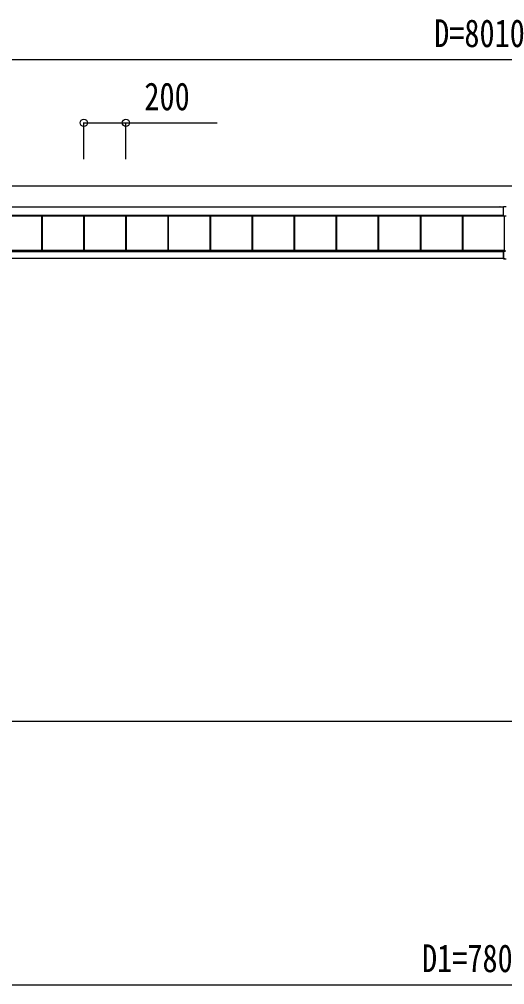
# Model space of a CAD drawing. Units: millimetres, scale not verified. Extents: x -16820 to 16820, y -11880 to 11880.
# Drawn here: x -11424 to -9115, y -9200 to -4615 of the extents above; entities that cross this region are included whole.
import ezdxf
from ezdxf.enums import TextEntityAlignment as Align

# ---------------------------------------------------------------- set-up
doc = ezdxf.new("R2010")
doc.units = ezdxf.units.MM
doc.header["$LTSCALE"] = 60
doc.layers.add('0-4_YKK_A1', color=4, linetype='Continuous')
doc.layers.add('0-5_YKK_D', color=6, linetype='Continuous')
doc.styles.add('ＭＳ ゴシック', font='')
doc.styles.get('ＭＳ ゴシック').set_extended_font_data('MS Gothic')

msp = doc.modelspace()

# ---------------------------------------------------------------- linework, layer by layer
at = {"layer": '0-4_YKK_A1'}
for p, q in [((-9120.92, -5507.25), (-13113.42, -5507.25)), ((-9120.92, -5546.91), (-13113.42, -5546.91)), ((-9120.92, -5547.42), (-13113.42, -5547.42)), ((-13113.42, -5547.56), (-9120.92, -5547.56)), ((-9120.92, -5547.56), (-13113.42, -5547.56)), ((-11316.42, -5713.65), (-11316.42, -5547.56)), ((-11313.82, -5713.65), (-11313.82, -5547.56)), ((-11313.42, -5713.65), (-11313.42, -5547.56)), ((-11116.42, -5713.65), (-11116.42, -5547.56)), ((-11113.82, -5713.65), (-11113.82, -5547.56)), ((-11113.42, -5713.65), (-11113.42, -5547.56)), ((-10916.42, -5713.65), (-10916.42, -5547.56)), ((-10913.82, -5713.65), (-10913.82, -5547.56)), ((-10913.42, -5713.65), (-10913.42, -5547.56)), ((-10716.42, -5713.65), (-10716.42, -5547.56)), ((-10713.82, -5713.65), (-10713.82, -5547.56)), ((-10713.42, -5713.65), (-10713.42, -5547.56)), ((-10516.42, -5713.65), (-10516.42, -5547.56)), ((-10513.82, -5713.65), (-10513.82, -5547.56)), ((-10513.42, -5713.65), (-10513.42, -5547.56)), ((-10316.42, -5713.65), (-10316.42, -5547.56)), ((-10313.82, -5713.65), (-10313.82, -5547.56)), ((-10313.42, -5713.65), (-10313.42, -5547.56)), ((-10116.42, -5713.65), (-10116.42, -5547.56)), ((-10113.82, -5713.65), (-10113.82, -5547.56)), ((-10113.42, -5713.65), (-10113.42, -5547.56)), ((-9916.42, -5713.65), (-9916.42, -5547.56)), ((-9913.82, -5713.65), (-9913.82, -5547.56)), ((-9913.42, -5713.65), (-9913.42, -5547.56)), ((-9716.42, -5713.65), (-9716.42, -5547.56)), ((-9713.82, -5713.65), (-9713.82, -5547.56)), ((-9713.42, -5713.65), (-9713.42, -5547.56)), ((-9516.42, -5713.65), (-9516.42, -5547.56)), ((-9513.82, -5713.65), (-9513.82, -5547.56)), ((-9513.42, -5713.65), (-9513.42, -5547.56)), ((-9316.42, -5713.65), (-9316.42, -5547.56)), ((-9313.82, -5713.65), (-9313.82, -5547.56)), ((-9313.42, -5713.65), (-9313.42, -5547.56)), ((-9139.22, -5507.19), (-9139.22, -5505.19)), ((-9139.22, -5507.19), (-9139.22, -5507.25)), ((-9137.22, -5505.12), (-9120.92, -5505.12)), ((-9137.22, -5505.12), (-9137.22, -5507.12)), ((-9120.92, -5507.12), (-9137.22, -5507.12)), ((-9108.92, -5504.88), (-9120.92, -5504.88)), ((-9120.92, -5504.88), (-9120.92, -5505.84)), ((-9120.92, -5549.32), (-9120.92, -5505.84)), ((-9108.92, -5505.84), (-9120.92, -5505.84)), ((-9120.92, -5549.32), (-9120.92, -5549.84)), ((-9120.92, -5549.84), (-9120.92, -5550.1)), ((-9108.92, -5550.1), (-9120.92, -5550.1)), ((-9116.42, -5714.16), (-9116.42, -5550.1)), ((-9117.42, -5713.65), (-12964.92, -5713.65)), ((-12964.92, -5715.65), (-9118.92, -5715.65)), ((-9120.92, -5718.52), (-12964.92, -5718.52)), ((-9120.92, -5752.22), (-9120.92, -5716)), ((-9120.64, -5716.3), (-9120.64, -5752.22)), ((-9114.92, -5716.3), (-9120.64, -5716.3)), ((-9118.92, -5716), (-9118.92, -5715.7)), ((-9118.92, -5715.7), (-9110.92, -5715.7)), ((-9117.42, -5713.65), (-9117.42, -5713.94)), ((-9117.42, -5713.94), (-9117.42, -5714.16)), ((-12964.07, -5750), (-9120.92, -5750)), ((-9120.64, -5752.22), (-9120.92, -5752.22)), ((-9114.92, -5752.87), (-9120.64, -5752.52)), ((-4545.98, -7950), (-13653.69, -7950))]:
    msp.add_line(p, q, dxfattribs=at)
for points in [[(-12022.02, -5406.51), (-6222.02, -5406.51), (-5269.92, -5406.51)], [(-9120.92, -5716), (-9120.92, -5716), (-9114.92, -5716)], [(-9110.92, -5714.16), (-9118.92, -5714.16), (-9118.92, -5715.7)], [(-9120.64, -5752.22), (-9114.92, -5752.57), (-9109.2, -5752.22)]]:
    msp.add_lwpolyline(points, dxfattribs=at)
for centre, radius, start, end in [((-9137.72, -5519.5), 14.39, 88.01091, 95.98665), ((-9137.72, -5521.5), 14.39, 88.01091, 95.98665), ((-9120.62, -5752.22), 0.3, 180, 266.5), ((-9119.41, -5752.37), 1.24, 173.06854, 186.93146)]:
    msp.add_arc(centre, radius, start, end, dxfattribs=at)
msp.add_ellipse((-9120.62, -5716.3), major_axis=(0.3, -0.3), ratio=0.030553, start_param=3.1721359, end_param=4.6818457, dxfattribs=at)
at = {"layer": '0-5_YKK_D'}
for p, q in [((-12919.92, -4806.51), (-5309.92, -4806.51)), ((-11116.87, -5278.93), (-11116.87, -5105.51)), ((-10916.87, -5278.93), (-10916.87, -5105.51)), ((-13014.93, -9200), (-5214.93, -9200))]:
    msp.add_line(p, q, dxfattribs=at)
msp.add_lwpolyline([(-11116.87, -5106.51), (-10916.87, -5106.51), (-10482.47, -5106.51)], dxfattribs=at)
for centre in [(-11116.87, -5106.51), (-10916.87, -5106.51)]:
    msp.add_circle(centre, 17, dxfattribs=at)

# ---------------------------------------------------------------- texts
at = {"layer": '0-5_YKK_D', "style": 'ＭＳ ゴシック', "width": 0.8}
for s, p in [('D=8010', (-9450.92, -4786.51)), ('200', (-10828.87, -5086.51)), ('D1=7800', (-9508.53, -9180))]:
    msp.add_text(s, height=132, dxfattribs=at).set_placement(p, align=Align.BOTTOM_LEFT)

doc.saveas('drawing.dxf')
